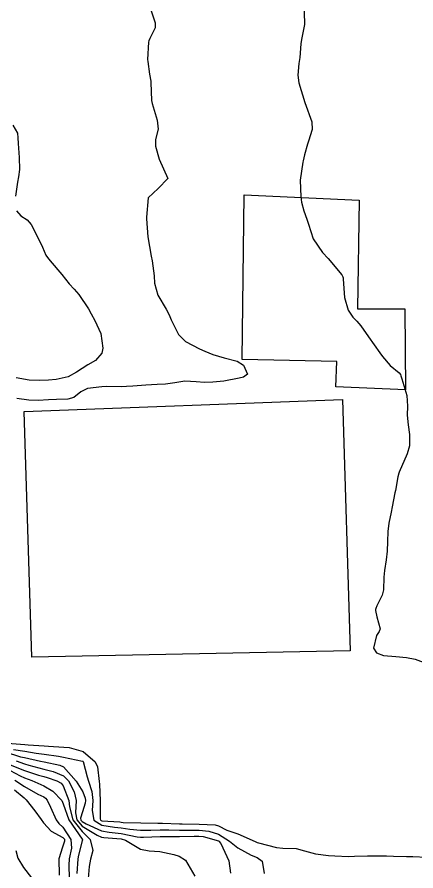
# Model space of a CAD drawing. Header units: metres. Extents: x 292545 to 299085, y 7450245 to 7463078.
# Drawn here: x 295996.2 to 296037.2, y 7456742.4 to 7456830.1 of the extents above; entities that cross this region are included whole.
import ezdxf

# ---------------------------------------------------------------- set-up
doc = ezdxf.new("R2010")
doc.units = ezdxf.units.M
for name, color, linetype in [('Curvas de Nivel 1m', 11, 'Continuous'), ('Curvas de Nivel 5m', 15, 'Continuous'), ('Edificações', 30, 'Continuous')]:
    doc.layers.add(name, color=color, linetype=linetype)

msp = doc.modelspace()

# ---------------------------------------------------------------- linework, layer by layer
at = {"layer": 'Curvas de Nivel 1m', "flags": 128}
for points, elevation in [([(296025.694, 7456831.342), (296025.76, 7456829.496), (296025.751, 7456829.342), (296025.446, 7456827.788), (296025.383, 7456827.345), (296025.27, 7456825.945), (296025.186, 7456825.347), (296025.075, 7456824.123), (296025.192, 7456823.347), (296025.813, 7456821.34), (296026.507, 7456819.333), (296026.552, 7456818.561), (296026.174, 7456817.336), (296026.068, 7456817.029), (296025.749, 7456815.931), (296025.635, 7456815.342), (296025.609, 7456815.209), (296025.321, 7456813.346), (296025.402, 7456811.639), (296025.425, 7456811.344), (296025.441, 7456811.095), (296025.681, 7456810.195), (296026.016, 7456809.337), (296026.166, 7456808.835), (296026.671, 7456807.33), (296027.629, 7456805.927), (296028.196, 7456805.314), (296029.606, 7456803.616), (296029.706, 7456803.4), (296029.724, 7456803.298), (296029.726, 7456803.173), (296029.874, 7456801.295), (296030.255, 7456799.985), (296030.733, 7456799.282), (296031.133, 7456798.861), (296031.544, 7456798.378), (296032.348, 7456797.262), (296033.509, 7456795.623), (296033.773, 7456795.246), (296034.574, 7456794.314), (296035.486, 7456793.552), (296035.626, 7456793.369), (296035.676, 7456793.227), (296035.766, 7456792.938), (296036.264, 7456791.218), (296036.339, 7456790.113), (296036.33, 7456789.217), (296036.423, 7456788.215), (296036.546, 7456787.213), (296036.546, 7456786.062), (296036.311, 7456785.216), (296035.485, 7456783.349), (296035.444, 7456783.229), (296035.359, 7456782.862), (296035.1, 7456781.477), (296035.054, 7456781.233), (296034.774, 7456779.783), (296034.668, 7456779.236), (296034.435, 7456778.106), (296034.318, 7456777.24), (296034.29, 7456776.228), (296034.272, 7456775.24), (296034.155, 7456774.34), (296033.97, 7456773.243), (296033.926, 7456772.553), (296033.868, 7456771.244), (296033.753, 7456770.706), (296033.198, 7456769.62), (296033.089, 7456769.356), (296033.067, 7456769.251), (296033.063, 7456769.123), (296033.185, 7456768.478), (296033.556, 7456767.246), (296033.45, 7456766.966), (296033.166, 7456766.583), (296032.866, 7456765.254), (296033.146, 7456764.772), (296033.874, 7456764.511), (296035.135, 7456764.409), (296036.232, 7456764.312), (296037.132, 7456764.127), (296038.792, 7456763.518)], 676), ([(296009.927, 7456830.945), (296010.424, 7456829.525), (296010.436, 7456828.993), (296009.888, 7456827.895), (296009.764, 7456827.652), (296009.741, 7456827.531), (296009.643, 7456825.755), (296009.653, 7456825.532), (296009.85, 7456824.235), (296009.961, 7456823.529), (296009.977, 7456823.393), (296010.058, 7456821.528), (296010.123, 7456821.213), (296010.636, 7456819.522), (296010.716, 7456818.584), (296010.471, 7456817.523), (296010.452, 7456816.827), (296010.843, 7456815.519), (296011.723, 7456813.51), (296010.741, 7456812.486), (296009.693, 7456811.53), (296009.528, 7456809.532), (296009.526, 7456809.387), (296009.653, 7456807.53), (296010.005, 7456805.526), (296010.103, 7456805.041), (296010.315, 7456803.523), (296010.356, 7456802.758), (296010.69, 7456801.519), (296011.559, 7456800.096), (296011.869, 7456799.507), (296012.071, 7456798.981), (296012.81, 7456797.497), (296013.522, 7456796.758), (296014.976, 7456796.003), (296015.508, 7456795.786), (296016.33, 7456795.452), (296017.5, 7456795.107), (296018.83, 7456794.754), (296019.492, 7456794.338), (296019.913, 7456793.406), (296019.48, 7456793.109), (296019.068, 7456793.005), (296017.476, 7456792.704), (296016.339, 7456792.586), (296015.474, 7456792.563), (296014.616, 7456792.615), (296013.475, 7456792.688), (296012.45, 7456792.524), (296011.472, 7456792.392), (296010.628, 7456792.362), (296009.471, 7456792.296), (296008.108, 7456792.189), (296007.469, 7456792.143), (296006.91, 7456792.124), (296005.468, 7456792.131), (296004.925, 7456792.129), (296003.466, 7456791.948), (296002.79, 7456791.61), (296002.075, 7456791.003), (296001.451, 7456790.839), (296000.269, 7456790.824), (295999.45, 7456790.782), (295998.409, 7456790.705), (295997.449, 7456790.755), (295996.216, 7456790.927)], 677), ([(295995.786, 7456819.012), (295996.257, 7456818.173), (295996.321, 7456817.692), (295996.332, 7456817.124), (295996.446, 7456815.689), (295996.486, 7456814.444), (295996.385, 7456813.69), (295996.263, 7456813.144), (295996.07, 7456811.694)], 678), ([(295996.17, 7456810.185), (295996.6, 7456809.686), (295997.264, 7456809.271), (295997.664, 7456808.802), (295998.263, 7456807.664), (295998.831, 7456806.462), (295999.198, 7456805.654), (295999.354, 7456805.387), (295999.617, 7456805.063), (296000.816, 7456803.638), (296001.594, 7456802.709), (296002.111, 7456802.145), (296002.561, 7456801.615), (296003.561, 7456800.116), (296003.838, 7456799.597), (296004.22, 7456798.919), (296004.828, 7456797.587), (296005.026, 7456796.069), (296004.928, 7456795.586), (296004.285, 7456794.802), (296003.491, 7456794.37), (296002.348, 7456793.617), (296001.478, 7456793.139), (296000.262, 7456792.855), (295999.474, 7456792.802), (295998.574, 7456792.763), (295997.474, 7456792.808), (295996.138, 7456793.031)], 678), ([(295995.23, 7456755.498), (295997.028, 7456755.367), (295997.359, 7456755.346), (295999.027, 7456755.234), (295999.469, 7456755.211), (296001.025, 7456755.111), (296001.583, 7456755.065), (296003.018, 7456754.636), (296004.261, 7456753.591), (296004.488, 7456753.078), (296004.677, 7456751.585), (296004.703, 7456751.307), (296004.769, 7456749.592), (296004.778, 7456747.749), (296004.814, 7456747.591), (296004.932, 7456747.535), (296006.778, 7456747.409), (296006.931, 7456747.394), (296007.117, 7456747.372), (296008.931, 7456747.309), (296010.69, 7456747.273), (296010.931, 7456747.273), (296011.166, 7456747.272), (296012.93, 7456747.218), (296013.203, 7456747.214), (296014.93, 7456747.189), (296016.587, 7456747.103), (296016.929, 7456747.001), (296017.781, 7456746.575), (296018.92, 7456746.175), (296020.697, 7456745.402), (296020.911, 7456745.305), (296021.049, 7456745.259), (296022.904, 7456744.8), (296023.553, 7456744.714), (296024.903, 7456744.671), (296025.778, 7456744.459), (296026.895, 7456744.134), (296028.218, 7456743.982), (296028.892, 7456743.931), (296030.298, 7456743.879), (296030.892, 7456743.882), (296032.236, 7456743.916), (296032.893, 7456743.946), (296034.197, 7456743.933), (296034.893, 7456743.905), (296036.235, 7456743.874), (296036.893, 7456743.85), (296038.302, 7456743.778)], 677), ([(295995.87, 7456754.842), (295997.018, 7456754.668), (295998.194, 7456754.49), (295999.014, 7456754.369), (296000.493, 7456754.155), (296001.01, 7456754.071), (296002.945, 7456753.669), (296003.003, 7456753.649), (296003.037, 7456753.609), (296003.437, 7456752.053), (296003.572, 7456751.601), (296003.902, 7456750.526), (296004.013, 7456749.6), (296003.944, 7456748.604), (296004.107, 7456747.598), (296004.928, 7456747.092), (296006.232, 7456746.877), (296006.925, 7456746.805), (296007.806, 7456746.67), (296008.923, 7456746.582), (296009.977, 7456746.577), (296010.924, 7456746.598), (296011.831, 7456746.594), (296012.924, 7456746.573), (296013.824, 7456746.581), (296014.924, 7456746.572), (296015.95, 7456746.482), (296016.92, 7456746.167), (296018.045, 7456745.429), (296018.903, 7456744.763), (296020.296, 7456744.002), (296020.888, 7456743.757), (296021.401, 7456743.392), (296021.614, 7456742.132)], 678), ([(295995.022, 7456754.619), (295996.576, 7456754.118), (295997.008, 7456754.021), (295998.629, 7456753.664), (295999.002, 7456753.581), (296000.626, 7456753.263), (296000.997, 7456753.061), (296002.317, 7456751.617), (296002.972, 7456750.496), (296003.218, 7456749.859), (296003.257, 7456749.607), (296003.225, 7456749.341), (296002.946, 7456748.466), (296002.763, 7456747.785), (296002.796, 7456747.611), (296002.931, 7456747.452), (296003.319, 7456747.217), (296004.922, 7456746.507), (296005.688, 7456746.346), (296006.919, 7456746.215), (296008.562, 7456745.898), (296008.916, 7456745.852), (296009.238, 7456745.858), (296010.917, 7456745.925), (296012.496, 7456745.916), (296012.917, 7456745.916), (296014.437, 7456745.956), (296014.918, 7456745.957), (296015.355, 7456745.902), (296016.913, 7456745.464), (296016.951, 7456745.44), (296017.16, 7456745.187), (296017.979, 7456743.429), (296018.155, 7456742.142)], 679), ([(295995.002, 7456752.973), (295996.531, 7456752.143), (295996.986, 7456751.953), (295997.74, 7456751.672), (295998.978, 7456751.13), (295999.891, 7456750.565), (296000.831, 7456749.632), (296000.957, 7456749.264), (296001.538, 7456747.624), (296002.913, 7456745.642), (296002.937, 7456745.61), (296002.945, 7456745.578), (296002.912, 7456745.476), (296002.526, 7456743.985), (296002.462, 7456743.614), (296002.383, 7456742.102)], 682), ([(295995.352, 7456753.353), (295996.993, 7456752.692), (295998.442, 7456752.212), (295998.987, 7456752.069), (295999.313, 7456751.982), (296000.302, 7456751.64), (296000.756, 7456751.408), (296000.978, 7456751.133), (296001.543, 7456749.624), (296001.618, 7456748.958), (296001.975, 7456747.62), (296002.921, 7456746.429), (296003.756, 7456745.602), (296004.015, 7456744.485), (296003.777, 7456743.601), (296003.632, 7456742.852), (296003.55, 7456741.603)], 681), ([(295996.012, 7456751.69), (295996.977, 7456751.058), (295998.358, 7456750.277), (295998.966, 7456749.982), (295999.166, 7456749.858), (295999.339, 7456749.654), (295999.674, 7456748.927), (296000.232, 7456747.641), (296000.537, 7456747.244), (296000.925, 7456746.887), (296001.757, 7456745.622), (296001.815, 7456744.71), (296001.589, 7456743.623), (296001.539, 7456742.967), (296001.573, 7456741.623)], 683), ([(295995.965, 7456750.698), (295996.965, 7456749.877), (295997.181, 7456749.678), (295998.046, 7456748.57), (295998.697, 7456747.662), (295998.93, 7456747.321), (295999.745, 7456746.471), (296000.915, 7456745.83), (296001.091, 7456745.628), (296001.105, 7456745.434), (296000.905, 7456744.812), (296000.529, 7456743.635), (296000.563, 7456741.94)], 684)]:
    msp.add_lwpolyline(points, dxfattribs=dict(at, elevation=elevation))
at = {"layer": 'Curvas de Nivel 5m', "flags": 128}
for points, elevation in [([(295996.138, 7456753.689), (295997, 7456753.376), (295997.443, 7456753.231), (295998.995, 7456752.841), (295999.953, 7456752.606), (296000.988, 7456752.155), (296001.518, 7456751.625), (296002.1, 7456750.49), (296002.292, 7456749.617), (296002.222, 7456748.339), (296002.385, 7456747.615), (296002.927, 7456746.974), (296004.453, 7456746.059), (296004.916, 7456745.859), (296005.14, 7456745.812), (296006.914, 7456745.675), (296007.374, 7456745.555), (296008.904, 7456744.627), (296009.82, 7456744.444), (296010.902, 7456744.393), (296012.322, 7456744.065), (296012.889, 7456743.89), (296013.545, 7456743.483), (296014.493, 7456741.848)], 680), ([(295996.117, 7456744.472), (295996.315, 7456743.686), (295996.879, 7456742.748), (295997.697, 7456741.672)], 685)]:
    msp.add_lwpolyline(points, dxfattribs=dict(at, elevation=elevation))
at = {"layer": 'Edificações'}
for points in [[(296028.991, 7456792.121), (296029.089, 7456794.725), (296019.353, 7456794.925), (296019.569, 7456811.835), (296031.382, 7456811.305), (296031.194, 7456800.135), (296036.083, 7456800.135), (296036.127, 7456791.809)], [(295996.944, 7456789.583), (296029.672, 7456790.817), (296030.469, 7456764.99), (295997.75, 7456764.34)]]:
    msp.add_lwpolyline(points, close=True, dxfattribs=at)

doc.saveas('drawing.dxf')
